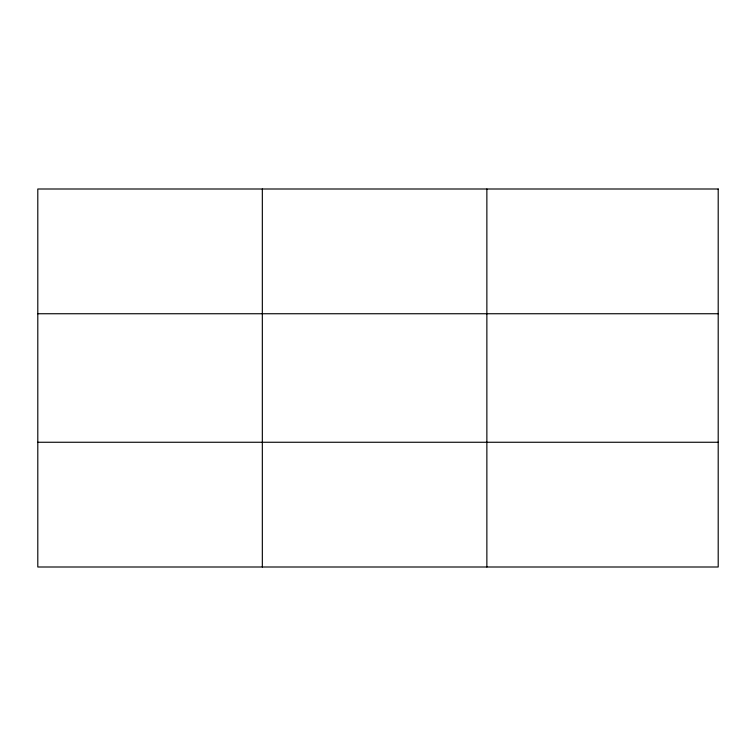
<?xml version="1.0" encoding="UTF-8"?>
<svg xmlns="http://www.w3.org/2000/svg" width="756" height="756" viewBox="0 0 756 756"><rect width="100%" height="100%" fill="white"/><g stroke="black" fill="none" stroke-linecap="round" stroke-linejoin="round"><path stroke-width="1.13" d="M262.332 567L262.332 189M37.8 313.74L718.2 313.74M37.8 442.26L718.2 442.26M486.864 189L486.864 567M718.2 189L37.8 189L37.8 567L718.2 567L718.2 189"/></g></svg>
